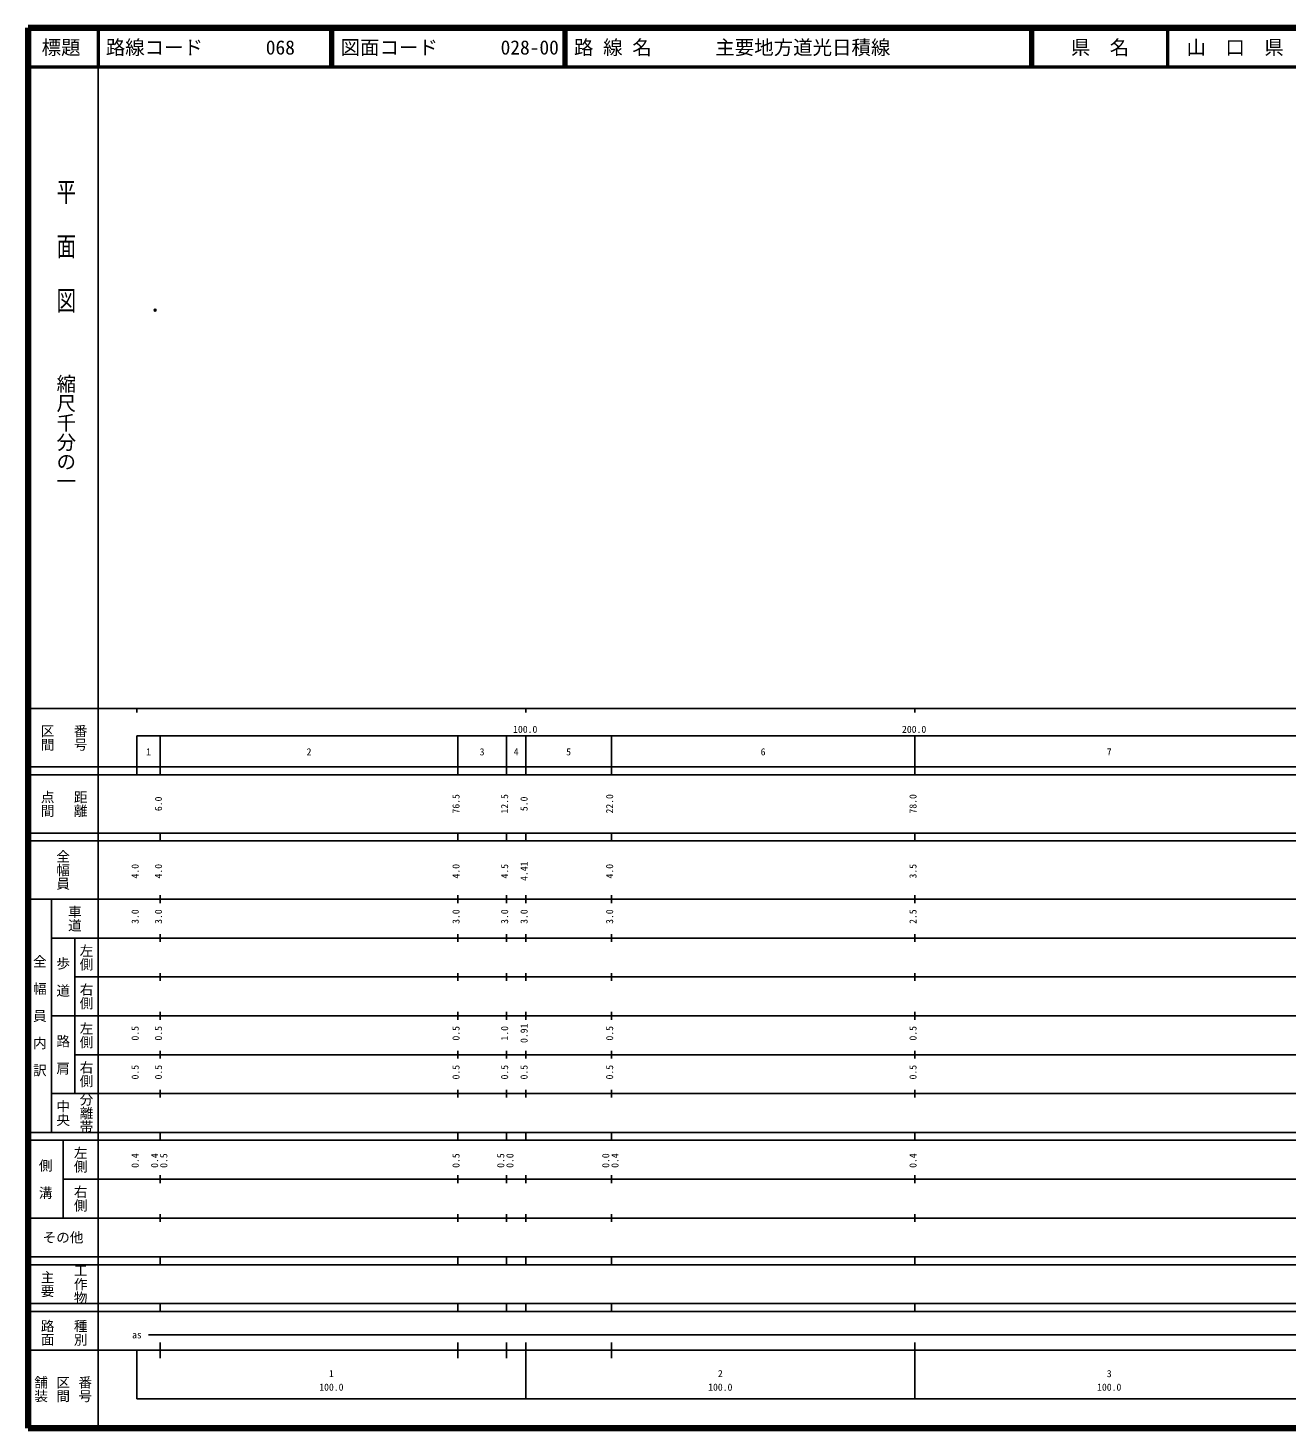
# Model space of a CAD drawing. Units: millimetres on the paper. Extents: x 40 to 680, y 20 to 380.
# Drawn here: x 40 to 363.7, y 20 to 380 of the extents above; entities that cross this region are included whole.
import ezdxf
from ezdxf.enums import TextEntityAlignment as Align

# ---------------------------------------------------------------- set-up
doc = ezdxf.new("R2010")
doc.units = ezdxf.units.MM
doc.header["$PDMODE"] = 32
doc.header["$PDSIZE"] = 0.5
doc.layers.add('M-OTRS', color=6, linetype='Continuous')
doc.layers.add('M-TTL-TXT', color=7, linetype='Continuous')
for name, color, linetype, lineweight in [('M-TTL', 2, 'Continuous', 140), ('M-TTL-BAND', 7, 'Continuous', 25), ('M-TTL-LINE', 7, 'Continuous', 50)]:
    doc.layers.add(name, color=color, linetype=linetype, lineweight=lineweight)
doc.styles.add('@ＭＳ ゴシック', font='')
doc.styles.add('ＭＳ ゴシック', font='')
doc.styles.get('@ＭＳ ゴシック').set_extended_font_data('@MS Gothic')
doc.styles.get('ＭＳ ゴシック').set_extended_font_data('MS Gothic')

msp = doc.modelspace()

# ---------------------------------------------------------------- linework, layer by layer
at = {"layer": 'M-OTRS'}
msp.add_point((72.672, 307.431), dxfattribs=at)
at = {"layer": 'M-TTL'}
for p, q in [((40, 380), (40, 20)), ((680, 380), (40, 380)), ((40, 20), (680, 20))]:
    msp.add_line(p, q, dxfattribs=at)
at = {"layer": 'M-TTL-BAND'}
for p, q in [((58, 370), (58, 20)), ((40, 205), (579, 205)), ((68, 205), (68, 204)), ((168, 205), (168, 204)), ((268, 205), (268, 204)), ((68, 198), (579, 198)), ((68, 198), (68, 188)), ((74, 188), (74, 198)), ((150.5, 188), (150.5, 198)), ((163, 188), (163, 198)), ((168, 188), (168, 198)), ((190, 188), (190, 198)), ((268, 188), (268, 198)), ((40, 190), (579, 190)), ((40, 188), (579, 188)), ((40, 173), (579, 173)), ((74, 171), (74, 173)), ((150.5, 171), (150.5, 173)), ((163, 171), (163, 173)), ((168, 171), (168, 173)), ((190, 171), (190, 173)), ((268, 171), (268, 173)), ((40, 171), (579, 171)), ((40, 156), (579, 156)), ((46, 96), (46, 156)), ((74, 155), (74, 157)), ((150.5, 155), (150.5, 157)), ((163, 155), (163, 157)), ((168, 155), (168, 157)), ((190, 155), (190, 157)), ((268, 155), (268, 157)), ((46, 146), (579, 146)), ((52, 146), (52, 106)), ((74, 145), (74, 147)), ((150.5, 145), (150.5, 147)), ((163, 145), (163, 147)), ((168, 145), (168, 147)), ((190, 145), (190, 147)), ((268, 145), (268, 147)), ((74, 135), (74, 137)), ((150.5, 135), (150.5, 137)), ((163, 135), (163, 137)), ((168, 135), (168, 137)), ((190, 135), (190, 137)), ((268, 135), (268, 137)), ((52, 136), (579, 136)), ((46, 126), (579, 126)), ((74, 125), (74, 127)), ((150.5, 125), (150.5, 127)), ((163, 125), (163, 127)), ((168, 125), (168, 127)), ((190, 125), (190, 127)), ((268, 125), (268, 127)), ((52, 116), (579, 116)), ((74, 115), (74, 117)), ((150.5, 115), (150.5, 117)), ((163, 115), (163, 117)), ((168, 115), (168, 117)), ((190, 115), (190, 117)), ((268, 115), (268, 117)), ((46, 106), (579, 106)), ((74, 105), (74, 107)), ((150.5, 105), (150.5, 107)), ((163, 105), (163, 107)), ((168, 105), (168, 107)), ((190, 105), (190, 107)), ((268, 105), (268, 107)), ((40, 96), (579, 96)), ((40, 94), (579, 94)), ((49, 94), (49, 74)), ((74, 94), (74, 96)), ((150.5, 94), (150.5, 96)), ((163, 94), (163, 96)), ((168, 94), (168, 96)), ((190, 94), (190, 96)), ((268, 94), (268, 96)), ((49, 84), (579, 84)), ((74, 83), (74, 85)), ((150.5, 83), (150.5, 85)), ((163, 83), (163, 85)), ((168, 83), (168, 85)), ((190, 83), (190, 85)), ((268, 83), (268, 85)), ((40, 74), (579, 74)), ((74, 73), (74, 75)), ((150.5, 73), (150.5, 75)), ((163, 73), (163, 75)), ((168, 73), (168, 75)), ((190, 73), (190, 75)), ((268, 73), (268, 75)), ((40, 64), (579, 64)), ((40, 62), (579, 62)), ((74, 62), (74, 64)), ((150.5, 62), (150.5, 64)), ((163, 62), (163, 64)), ((168, 62), (168, 64)), ((190, 62), (190, 64)), ((268, 62), (268, 64)), ((40, 52), (579, 52)), ((74, 50), (74, 52)), ((150.5, 50), (150.5, 52)), ((163, 50), (163, 52)), ((168, 50), (168, 52)), ((190, 50), (190, 52)), ((268, 50), (268, 52)), ((40, 50), (579, 50)), ((71, 44), (565, 44)), ((40, 40), (579, 40)), ((68, 40), (68, 27.5)), ((74, 38), (74, 42)), ((150.5, 38), (150.5, 42)), ((163, 38), (163, 42)), ((168, 27.5), (168, 42)), ((190, 38), (190, 42)), ((268, 27.5), (268, 42)), ((68, 27.5), (579, 27.5))]:
    msp.add_line(p, q, dxfattribs=at)
at = {"layer": 'M-TTL-LINE'}
for p, q in [((58, 380), (58, 370)), ((117.75, 380), (117.75, 370)), ((118.25, 380), (118.25, 370)), ((177.75, 380), (177.75, 370)), ((178.25, 380), (178.25, 370)), ((297.75, 380), (297.75, 370)), ((298.25, 380), (298.25, 370)), ((333, 380), (333, 370)), ((40, 370), (680, 370))]:
    msp.add_line(p, q, dxfattribs=at)

# ---------------------------------------------------------------- texts
at = {"layer": 'M-TTL-BAND', "style": '@ＭＳ ゴシック', "width": 1.4}
msp.add_text('平  面  図', height=3.666, rotation=270, dxfattribs=at).set_placement((49.777, 306.475), align=Align.MIDDLE_RIGHT)
at = {"layer": 'M-TTL-BAND', "style": '@ＭＳ ゴシック'}
msp.add_text('縮尺千分の一', height=3.666, rotation=270, dxfattribs=at).set_placement((49.777, 261.03), align=Align.MIDDLE_RIGHT)
for s, p in [('区間', (45, 197.5)), ('番号', (53.5, 197.5)), ('点間', (45, 180.5)), ('距離', (53.5, 180.5)), ('全幅員', (49, 163.5)), ('車道', (52, 151)), ('左側', (55, 141)), ('全\u3000幅\u3000員\u3000内\u3000訳', (43, 126)), ('歩\u3000道', (49, 136)), ('右側', (55, 131)), ('左側', (55, 121)), ('路\u3000肩', (49, 116)), ('右側', (55, 111)), ('分離帯', (55, 101)), ('中央', (49, 101)), ('左側', (53.5, 89)), ('側\u3000溝', (44.5, 84)), ('右側', (53.5, 79)), ('工作物', (53.5, 57)), ('主要', (45, 57)), ('路面', (45, 44.5)), ('種別', (53.5, 44.5)), ('舗装', (43.333, 30)), ('区間', (49, 30)), ('番号', (54.667, 30))]:
    msp.add_text(s, height=2.566, rotation=270, dxfattribs=at).set_placement(p, align=Align.MIDDLE_CENTER)
at = {"layer": 'M-TTL-BAND', "style": 'ＭＳ ゴシック'}
for s, p in [('100.0', (167.844, 198.195)), ('200.0', (267.844, 198.195)), ('1', (71, 192.405)), ('2', (112.25, 192.405)), ('3', (156.75, 192.405)), ('4', (165.5, 192.405)), ('5', (179, 192.405)), ('6', (229, 192.405)), ('7', (318, 192.405)), ('as', (68, 42.5)), ('1', (118, 32.523)), ('2', (218, 32.523)), ('3', (318, 32.523)), ('100.0', (118, 29.033)), ('100.0', (218, 29.033)), ('100.0', (318, 29.033))]:
    msp.add_text(s, height=1.833, dxfattribs=at).set_placement(p, align=Align.BOTTOM_CENTER)
for s, p in [('6.0', (75, 180.5)), ('76.5', (151.5, 180.5)), ('12.5', (164, 180.5)), ('5.0', (169, 180.5)), ('22.0', (191, 180.5)), ('78.0', (269, 180.5)), ('4.0', (69, 163.174)), ('4.0', (75, 163.174)), ('4.0', (151.5, 163.174)), ('4.5', (164, 163.174)), ('4.41', (169, 163.174)), ('4.0', (191, 163.174)), ('3.5', (269, 163.174)), ('3.0', (69, 151.5)), ('3.0', (75, 151.5)), ('3.0', (151.5, 151.5)), ('3.0', (164, 151.5)), ('3.0', (169, 151.5)), ('3.0', (191, 151.5)), ('2.5', (269, 151.5)), ('0.5', (69, 121.5)), ('0.5', (75, 121.5)), ('0.5', (151.5, 121.5)), ('1.0', (164, 121.5)), ('0.91', (169, 121.5)), ('0.5', (191, 121.5)), ('0.5', (269, 121.5)), ('0.5', (69, 111.5)), ('0.5', (75, 111.5)), ('0.5', (151.5, 111.5)), ('0.5', (164, 111.5)), ('0.5', (169, 111.5)), ('0.5', (191, 111.5)), ('0.5', (269, 111.5)), ('0.4', (69, 88.764)), ('0.4', (74, 88.764)), ('0.5', (76.37, 88.764)), ('0.5', (151.5, 88.764)), ('0.5', (163, 88.764)), ('0.0', (165.37, 88.764)), ('0.0', (190, 88.764)), ('0.4', (192.37, 88.764)), ('0.4', (269, 88.764))]:
    msp.add_text(s, height=1.833, rotation=90, dxfattribs=at).set_placement(p, align=Align.BOTTOM_CENTER)
msp.add_text('その他', height=2.566, dxfattribs=at).set_placement((49, 69), align=Align.MIDDLE_CENTER)
at = {"layer": 'M-TTL-TXT', "style": 'ＭＳ ゴシック'}
for s, p in [('標題', (48.5, 375)), ('県\u3000名', (315.625, 375)), ('山\u3000口\u3000県', (350.375, 375))]:
    msp.add_text(s, height=3.666, dxfattribs=at).set_placement(p, align=Align.MIDDLE_CENTER)
for s, p in [('路線コード', (60, 375)), ('068', (101.142, 375)), ('068', (101.142, 375)), ('068', (101.142, 375)), ('図面コード', (120.38, 375)), ('028-00', (161.521, 375)), ('路 線 名', (180.38, 375)), ('主要地方道光日積線', (216.734, 375))]:
    msp.add_text(s, height=3.666, dxfattribs=at).set_placement(p, align=Align.MIDDLE_LEFT)

doc.saveas('drawing.dxf')
